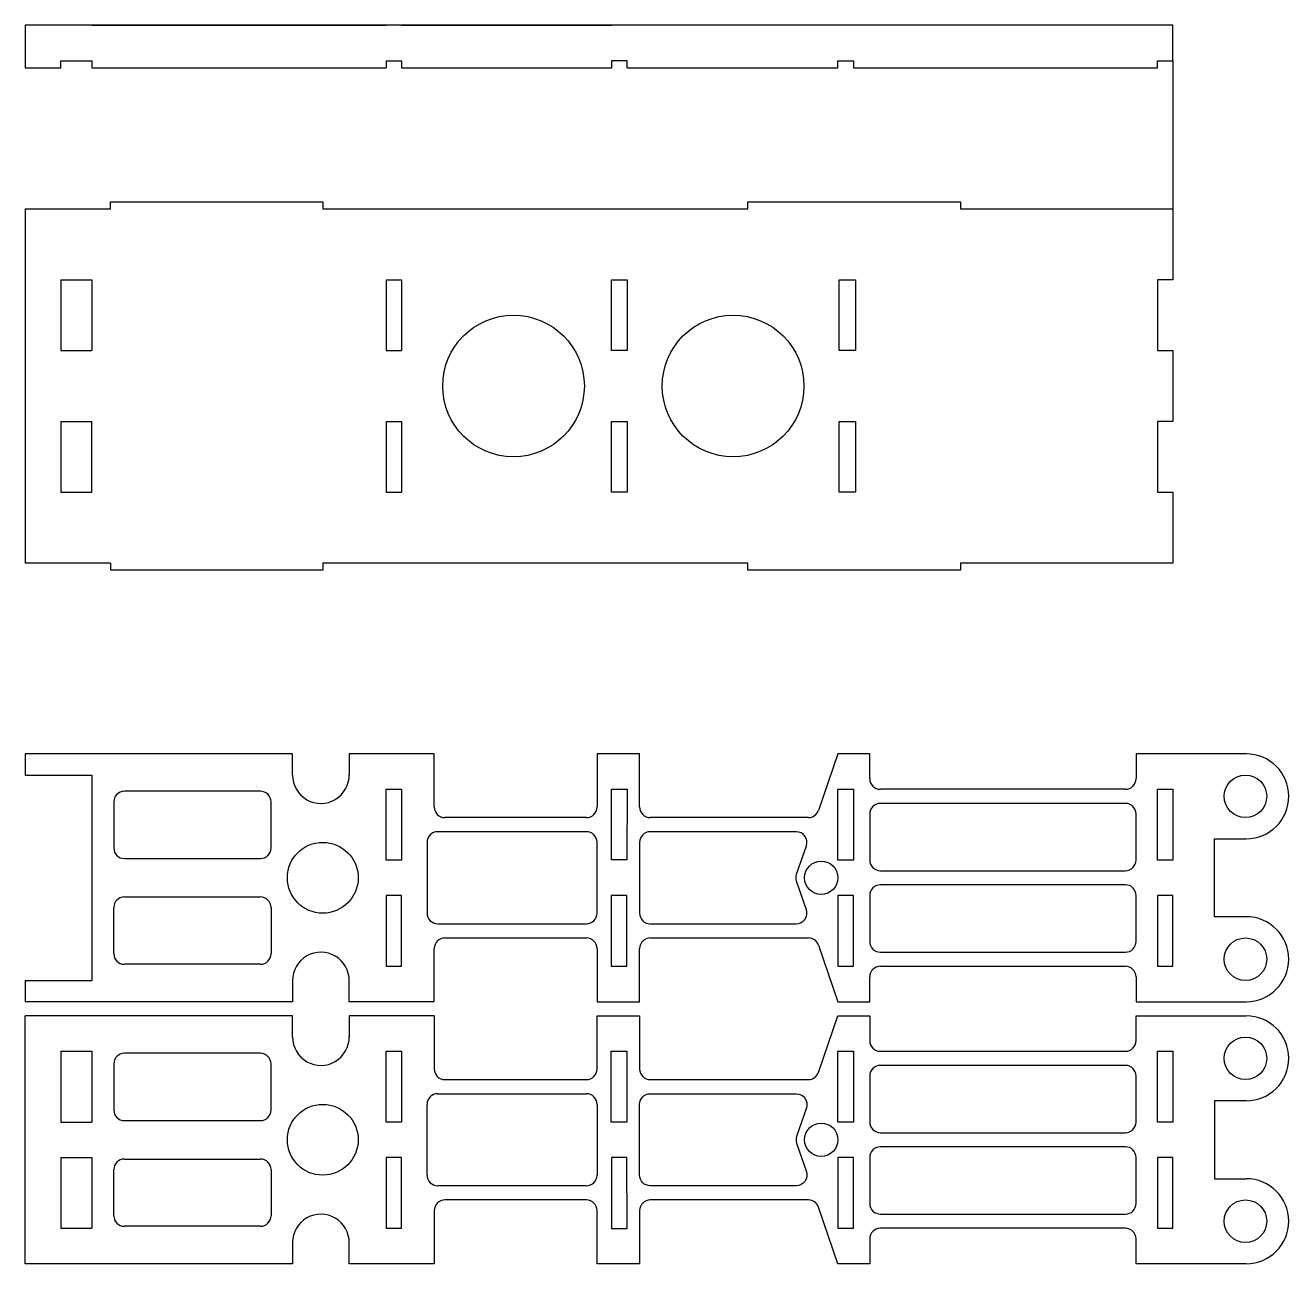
# Model space of a CAD drawing. Header units: inches. Extents: x -22 to 1081, y -135 to 712.
# Drawn here: x 737.8 to 916.2, y 320.9 to 495.8 of the extents above; entities that cross this region are included whole.
import ezdxf

# ---------------------------------------------------------------- set-up
doc = ezdxf.new("R2010")
doc.units = ezdxf.units.IN
doc.header["$MEASUREMENT"] = 0

msp = doc.modelspace()

# ---------------------------------------------------------------- linework, layer by layer
for p, q in [((747.22, 495.75), (788.75, 495.75)), ((742.82, 489.75), (742.82, 490.75)), ((742.82, 490.75), (747.22, 490.75)), ((747.22, 490.75), (747.22, 489.75)), ((788.75, 490.75), (788.75, 489.75)), ((790.95, 490.75), (790.95, 489.75)), ((822.8, 490.75), (820.6, 490.75)), ((820.6, 490.75), (820.6, 489.75)), ((822.8, 489.75), (822.8, 490.75)), ((899.85, 490.75), (899.85, 469.82)), ((747.22, 489.75), (788.75, 489.75)), ((737.82, 469.82), (744.85, 469.82)), ((737.82, 469.82), (737.82, 419.82)), ((742.82, 459.82), (747.22, 459.82)), ((742.82, 459.82), (742.82, 449.82)), ((747.22, 459.82), (747.22, 449.82)), ((788.75, 459.82), (790.95, 459.82)), ((788.75, 459.82), (788.75, 449.82)), ((790.95, 459.82), (790.95, 449.82)), ((742.82, 449.82), (747.22, 449.82)), ((788.75, 449.82), (790.95, 449.82)), ((742.82, 439.82), (747.22, 439.82)), ((742.82, 439.82), (742.82, 429.82)), ((747.22, 429.82), (747.22, 439.82)), ((788.75, 439.82), (790.95, 439.82)), ((788.75, 439.82), (788.75, 429.82)), ((790.95, 439.82), (790.95, 429.82)), ((742.82, 429.82), (747.22, 429.82)), ((788.75, 429.82), (790.95, 429.82)), ((749.85, 419.82), (737.82, 419.82)), ((749.85, 419.82), (749.85, 418.82)), ((775.55, 392.89), (737.82, 392.89)), ((737.82, 392.89), (737.82, 389.89)), ((737.82, 389.89), (747.22, 389.89)), ((747.22, 389.89), (747.22, 360.89)), ((737.82, 360.89), (737.82, 357.89)), ((737.82, 360.89), (747.22, 360.89)), ((775.55, 357.89), (737.82, 357.89)), ((775.55, 355.9), (737.82, 355.9)), ((737.82, 320.9), (737.82, 355.9)), ((742.82, 350.9), (747.22, 350.9)), ((742.82, 350.9), (742.82, 340.9)), ((747.22, 350.9), (747.22, 340.9)), ((742.82, 340.9), (747.22, 340.9)), ((742.82, 335.9), (747.22, 335.9)), ((742.82, 335.9), (742.82, 325.9)), ((747.22, 335.9), (747.22, 325.9)), ((742.82, 325.9), (747.22, 325.9)), ((775.55, 320.9), (737.82, 320.9))]:
    msp.add_line(p, q)
at = {"color": 0}
for p, q in [((765.55, 392.89), (765.55, 392.89)), ((775.55, 389.89), (775.55, 392.89)), ((795.55, 392.89), (783.55, 392.89)), ((783.55, 392.89), (783.55, 389.89)), ((795.55, 385.39), (795.55, 392.89)), ((824.55, 392.89), (818.55, 392.89)), ((818.55, 392.89), (818.55, 385.39)), ((824.55, 385.39), (824.55, 392.89)), ((852.55, 392.89), (849.81, 384.91)), ((857.05, 392.89), (852.55, 392.89)), ((857.05, 389.39), (857.05, 392.89)), ((910.2, 392.89), (894.65, 392.89)), ((894.65, 392.89), (894.65, 389.39)), ((771.02, 387.61), (751.82, 387.61)), ((893.15, 387.89), (858.55, 387.89)), ((750.32, 386.11), (750.32, 379.61)), ((772.52, 379.61), (772.52, 386.11)), ((817.05, 383.89), (797.05, 383.89)), ((848.39, 383.89), (826.05, 383.89)), ((817.05, 381.89), (796.05, 381.89)), ((794.55, 380.39), (794.55, 370.39)), ((818.55, 370.39), (818.55, 380.39)), ((905.72, 369.89), (905.72, 380.89)), ((905.72, 380.89), (910.2, 380.89)), ((751.82, 378.11), (771.02, 378.11)), ((750.32, 364.68), (750.32, 371.18)), ((751.82, 372.68), (771.02, 372.68)), ((772.52, 371.18), (772.52, 364.68)), ((910.2, 369.89), (905.72, 369.89)), ((796.05, 368.89), (817.05, 368.89)), ((797.05, 366.89), (817.05, 366.89)), ((826.05, 366.89), (848.39, 366.89)), ((849.81, 365.88), (852.55, 357.89)), ((795.55, 357.89), (795.55, 365.39)), ((818.55, 365.39), (818.55, 357.89)), ((824.55, 357.89), (824.55, 365.39)), ((771.02, 363.18), (751.82, 363.18)), ((858.55, 362.89), (893.15, 362.89)), ((775.55, 360.89), (775.55, 357.89)), ((783.55, 357.89), (783.55, 360.89)), ((857.05, 357.89), (857.05, 361.39)), ((894.65, 361.39), (894.65, 357.89)), ((765.55, 357.89), (765.55, 357.89)), ((795.55, 357.89), (783.55, 357.89)), ((818.55, 357.89), (824.55, 357.89)), ((852.55, 357.89), (857.05, 357.89)), ((894.65, 357.89), (910.2, 357.89)), ((765.55, 355.9), (765.55, 355.9)), ((775.55, 352.9), (775.55, 355.9)), ((795.55, 355.9), (783.55, 355.9)), ((783.55, 355.9), (783.55, 352.9)), ((795.55, 355.9), (795.55, 348.4)), ((818.55, 348.4), (818.55, 355.9)), ((818.55, 355.9), (824.55, 355.9)), ((824.55, 355.9), (824.55, 348.4)), ((849.81, 347.91), (852.55, 355.9)), ((852.55, 355.9), (857.05, 355.9)), ((857.05, 355.9), (857.05, 352.4)), ((894.65, 352.4), (894.65, 355.9)), ((894.65, 355.9), (910.2, 355.9)), ((771.02, 350.61), (751.82, 350.61)), ((858.55, 350.9), (893.15, 350.9)), ((750.32, 349.11), (750.32, 342.61)), ((772.52, 342.61), (772.52, 349.11)), ((797.05, 346.9), (817.05, 346.9)), ((826.05, 346.9), (848.39, 346.9)), ((796.05, 344.9), (817.05, 344.9)), ((794.55, 333.4), (794.55, 343.4)), ((818.55, 343.4), (818.55, 333.4)), ((910.2, 343.9), (905.72, 343.9)), ((905.72, 343.9), (905.72, 332.9)), ((751.82, 341.11), (771.02, 341.11)), ((751.82, 335.68), (771.02, 335.68)), ((750.32, 327.68), (750.32, 334.18)), ((772.52, 334.18), (772.52, 327.68)), ((817.05, 331.9), (796.05, 331.9)), ((905.72, 332.9), (910.2, 332.9)), ((795.55, 328.4), (795.55, 320.9)), ((817.05, 329.9), (797.05, 329.9)), ((818.55, 320.9), (818.55, 328.4)), ((824.55, 328.4), (824.55, 320.9)), ((848.39, 329.9), (826.05, 329.9)), ((852.55, 320.9), (849.81, 328.88)), ((771.02, 326.18), (751.82, 326.18)), ((893.15, 325.9), (858.55, 325.9)), ((775.55, 323.9), (775.55, 320.9)), ((783.55, 320.9), (783.55, 323.9)), ((857.05, 324.4), (857.05, 320.9)), ((894.65, 320.9), (894.65, 324.4)), ((775.55, 320.9), (775.55, 320.9)), ((795.55, 320.9), (783.55, 320.9)), ((824.55, 320.9), (818.55, 320.9)), ((857.05, 320.9), (852.55, 320.9)), ((910.2, 320.9), (894.65, 320.9))]:
    msp.add_line(p, q, dxfattribs=at)
for points in [[(822.8, 489.75), (852.55, 489.75), (852.55, 490.73), (854.75, 490.75), (854.75, 489.75), (897.65, 489.75), (897.65, 490.75), (899.85, 490.75), (899.85, 495.75), (771.85, 495.75), (771.85, 495.75), (737.82, 495.75), (737.82, 490.75), (737.82, 490.75), (737.82, 490.75), (737.82, 490.75), (737.82, 489.75), (742.82, 489.75), (742.82, 489.75), (742.82, 489.75), (742.82, 489.75)], [(790.95, 495.75), (820.6, 495.75)], [(788.75, 490.75), (788.75, 490.75), (790.95, 490.75), (790.95, 490.75)], [(790.95, 489.75), (820.6, 489.75)]]:
    msp.add_lwpolyline(points)
msp.add_lwpolyline([(744.85, 469.82), (744.85, 469.82), (749.85, 469.82), (749.85, 470.82), (779.85, 470.82), (779.85, 469.82), (839.85, 469.82), (839.85, 470.82), (869.85, 470.82), (869.85, 469.82), (899.85, 469.82), (899.85, 459.82), (897.65, 459.82), (897.65, 449.82), (899.85, 449.82), (899.85, 439.82), (897.65, 439.82), (897.65, 429.82), (899.85, 429.82), (899.85, 419.82), (869.85, 419.82), (869.85, 418.82), (839.85, 418.82), (839.85, 419.82), (792.85, 419.82), (792.85, 419.82), (786.85, 419.82), (786.85, 419.82), (779.85, 419.82), (779.85, 418.82), (749.85, 418.82)], dxfattribs=at)
for points in [[(820.6, 459.82), (822.8, 459.81), (822.8, 449.82), (820.6, 449.82)], [(852.75, 459.82), (855.05, 459.81), (855.05, 449.82), (852.75, 449.82)], [(820.6, 439.83), (822.8, 439.82), (822.8, 429.83), (820.6, 429.83)], [(852.75, 439.82), (855.05, 439.81), (855.05, 429.82), (852.75, 429.82)], [(788.75, 387.89), (790.95, 387.89), (790.95, 377.89), (788.75, 377.89)], [(820.6, 387.9), (822.8, 387.9), (822.75, 377.9), (820.6, 377.9)], [(852.55, 387.89), (854.75, 387.89), (854.75, 377.89), (852.55, 377.89)], [(899.85, 387.89), (899.85, 377.89), (897.65, 377.89), (897.65, 387.89)], [(788.75, 362.89), (790.95, 362.89), (790.95, 372.89), (788.75, 372.89)], [(820.55, 362.89), (822.75, 362.89), (822.75, 372.89), (820.55, 372.89)], [(852.55, 362.89), (854.75, 362.89), (854.75, 372.89), (852.55, 372.89)], [(899.85, 372.89), (897.65, 372.89), (897.65, 362.89), (899.85, 362.89)], [(788.75, 350.9), (790.95, 350.9), (790.95, 340.9), (788.75, 340.9)], [(820.55, 350.9), (822.75, 350.9), (822.75, 340.9), (820.55, 340.9)], [(852.55, 350.9), (854.75, 350.9), (854.75, 340.9), (852.55, 340.9)], [(899.85, 340.9), (897.65, 340.9), (897.65, 350.9), (899.85, 350.9)], [(788.75, 325.9), (790.95, 325.9), (790.95, 335.9), (788.75, 335.9)], [(820.6, 325.89), (822.8, 325.89), (822.75, 335.89), (820.6, 335.89)], [(852.55, 325.9), (854.75, 325.9), (854.75, 335.9), (852.55, 335.9)], [(899.85, 325.9), (899.85, 335.9), (897.65, 335.9), (897.65, 325.9)]]:
    msp.add_lwpolyline(points, close=True, dxfattribs=at)
for points in [[(894.65, 377.89), (894.65, 384.39, 0.414214), (893.15, 385.89), (858.55, 385.89, 0.414214), (857.05, 384.39), (857.05, 377.89, 0.414214), (858.55, 376.39), (893.15, 376.39, 0.414214)], [(848.1, 379.91, 0.514618), (846.68, 381.89), (826.05, 381.89, 0.414214), (824.55, 380.39), (824.55, 370.39, 0.414214), (826.05, 368.89), (846.68, 368.89, 0.514618), (848.1, 370.88), (846.72, 374.91, -0.166667), (846.72, 375.88)], [(857.05, 372.89), (857.05, 366.39, 0.414214), (858.55, 364.89), (893.15, 364.89, 0.414214), (894.65, 366.39), (894.65, 372.89, 0.414214), (893.15, 374.39), (858.55, 374.39, 0.414214)], [(894.65, 340.9), (894.65, 347.4, 0.414214), (893.15, 348.9), (858.55, 348.9, 0.414214), (857.05, 347.4), (857.05, 340.9, 0.414214), (858.55, 339.4), (893.15, 339.4, 0.414214)], [(848.1, 333.88, -0.514618), (846.68, 331.9), (826.05, 331.9, -0.414214), (824.55, 333.4), (824.55, 343.4, -0.414214), (826.05, 344.9), (846.68, 344.9, -0.514618), (848.1, 342.91), (846.72, 338.88, 0.166667), (846.72, 337.91)], [(857.05, 335.9), (857.05, 329.4, 0.414214), (858.55, 327.9), (893.15, 327.9, 0.414214), (894.65, 329.4), (894.65, 335.9, 0.414214), (893.15, 337.4), (858.55, 337.4, 0.414214)]]:
    msp.add_lwpolyline(points, format="xyb", close=True, dxfattribs=at)
for centre, radius in [((806.75, 444.82), 10), ((837.75, 444.82), 10), ((910.09, 386.89), 3), ((779.82, 375.39), 5), ((850.2, 375.39), 2.35), ((910.09, 363.89), 3), ((910.09, 349.9), 3), ((779.82, 338.4), 5), ((850.2, 338.4), 2.35), ((910.09, 326.9), 3)]:
    msp.add_circle(centre, radius, dxfattribs=at)
for centre, radius, start, end in [((910.2, 386.89), 6, 270, 90), ((779.55, 389.89), 4, 180, 0.9634), ((858.55, 389.39), 1.5, 180, 270), ((893.15, 389.39), 1.5, 270, 0), ((751.82, 386.11), 1.5, 90, 180), ((771.02, 386.11), 1.5, 0, 90), ((797.05, 385.39), 1.5, 180, 270), ((817.05, 385.39), 1.5, 270, 0), ((826.05, 385.39), 1.5, 180, 270), ((848.39, 385.39), 1.5, 270, 341.0754), ((796.05, 380.39), 1.5, 90, 180), ((817.05, 380.39), 1.5, 0, 90), ((751.82, 379.61), 1.5, 180, 270), ((771.02, 379.61), 1.5, 270, 0), ((751.82, 371.18), 1.5, 90, 180), ((771.02, 371.18), 1.5, 0, 90), ((796.05, 370.39), 1.5, 180, 270), ((817.05, 370.39), 1.5, 270, 0), ((910.2, 363.89), 6, 270, 90), ((797.05, 365.39), 1.5, 90, 180), ((817.05, 365.39), 1.5, 0, 90), ((826.05, 365.39), 1.5, 90, 180), ((848.39, 365.39), 1.5, 18.9246, 90), ((751.82, 364.68), 1.5, 180, 270), ((771.02, 364.68), 1.5, 270, 0), ((779.55, 360.89), 4, 359.0366, 180), ((858.55, 361.39), 1.5, 90, 180), ((893.15, 361.39), 1.5, 0, 90), ((910.2, 349.9), 6, 270, 90), ((779.55, 352.9), 4, 180, 0.9634), ((858.55, 352.4), 1.5, 180, 270), ((893.15, 352.4), 1.5, 270, 0), ((751.82, 349.11), 1.5, 90, 180), ((771.02, 349.11), 1.5, 0, 90), ((797.05, 348.4), 1.5, 180, 270), ((817.05, 348.4), 1.5, 270, 0), ((826.05, 348.4), 1.5, 180, 270), ((848.39, 348.4), 1.5, 270, 341.0754), ((796.05, 343.4), 1.5, 90, 180), ((817.05, 343.4), 1.5, 0, 90), ((751.82, 342.61), 1.5, 180, 270), ((771.02, 342.61), 1.5, 270, 0), ((751.82, 334.18), 1.5, 90, 180), ((771.02, 334.18), 1.5, 0, 90), ((796.05, 333.4), 1.5, 180, 270), ((817.05, 333.4), 1.5, 270, 0), ((910.2, 326.9), 6, 270, 90), ((797.05, 328.4), 1.5, 90, 180), ((817.05, 328.4), 1.5, 0, 90), ((826.05, 328.4), 1.5, 90, 180), ((848.39, 328.4), 1.5, 18.9246, 90), ((751.82, 327.68), 1.5, 180, 270), ((771.02, 327.68), 1.5, 270, 0), ((779.55, 323.9), 4, 359.0366, 180), ((858.55, 324.4), 1.5, 90, 180), ((893.15, 324.4), 1.5, 0, 90)]:
    msp.add_arc(centre, radius, start, end, dxfattribs=at)

doc.saveas('drawing.dxf')
